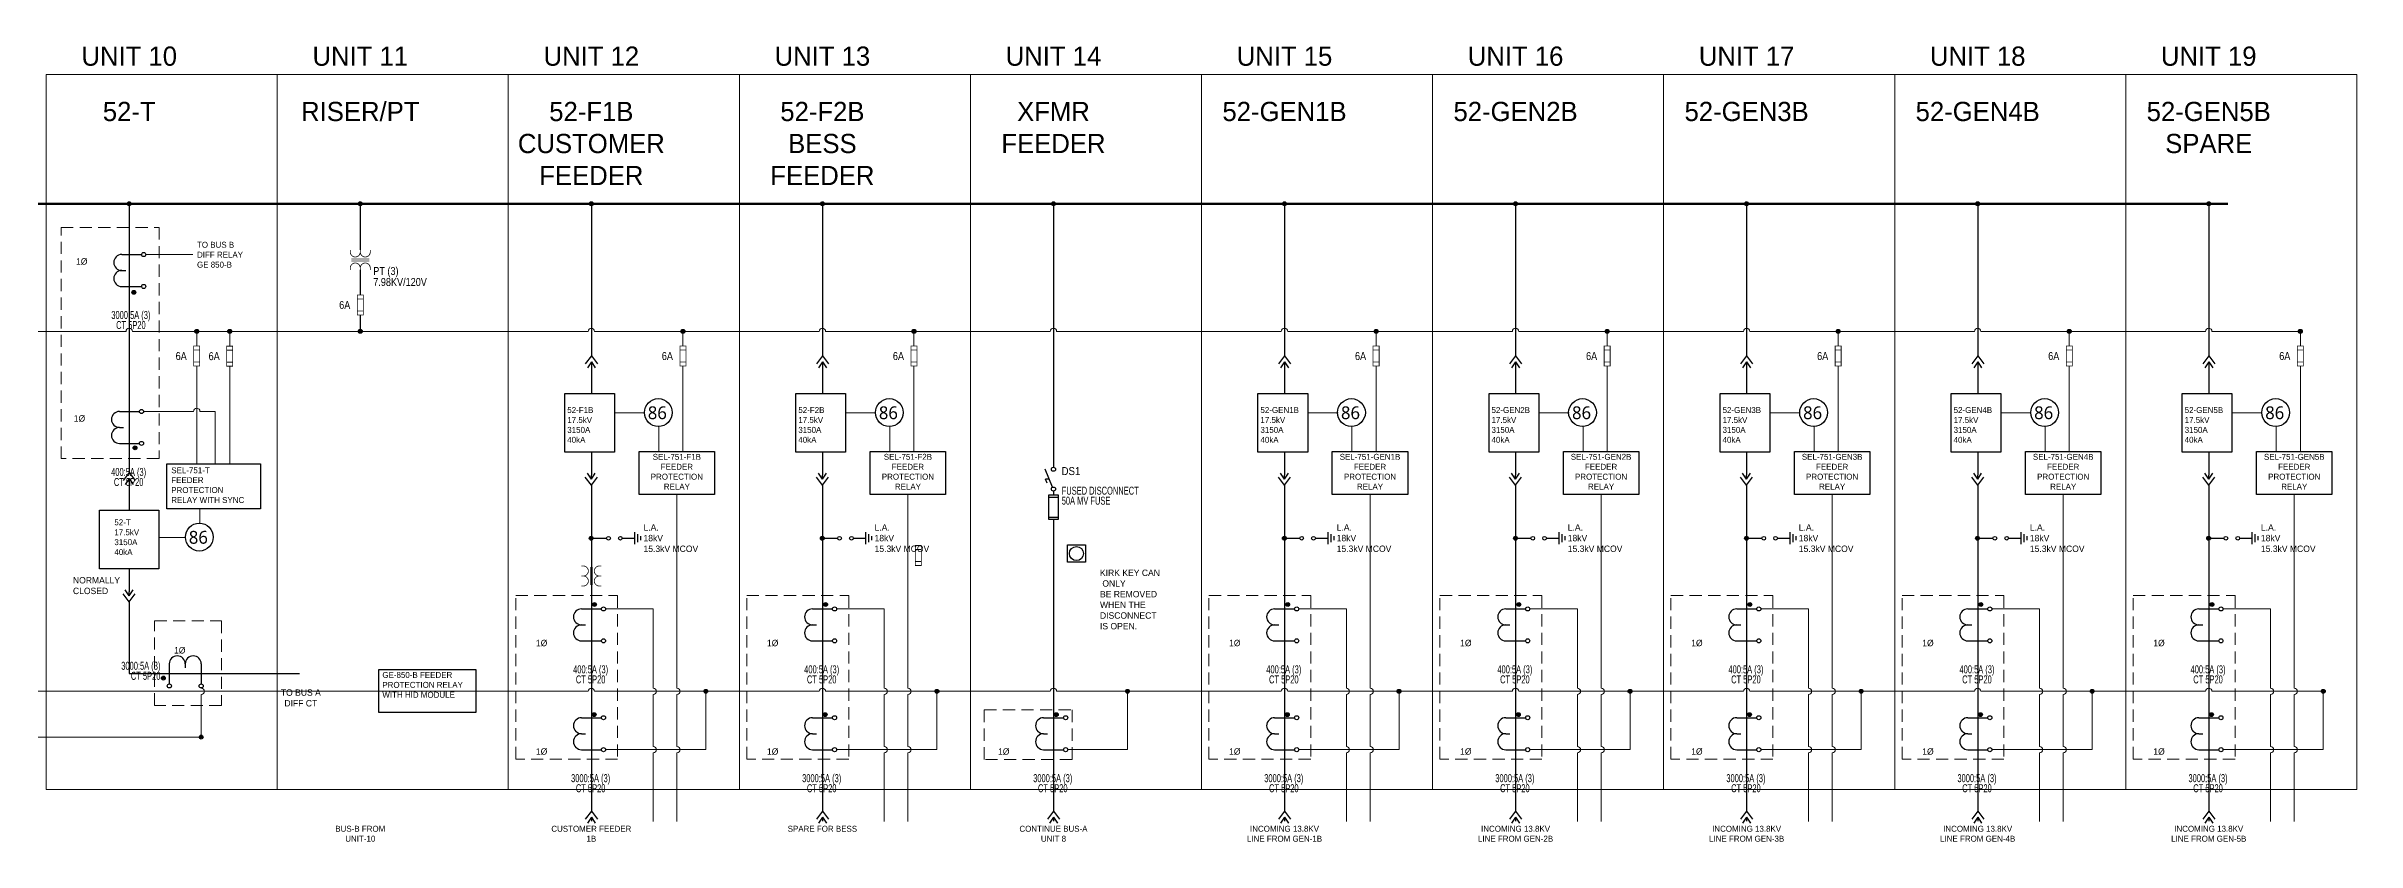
# Model space of a CAD drawing. Header units: metres. Extents: x 0.1 to 68.7, y 3.5 to 21.
# Drawn here: x 32.62 to 68.72, y 8.62 to 21.04 of the extents above; entities that cross this region are included whole.
import ezdxf
from ezdxf.enums import TextEntityAlignment as Align

# ---------------------------------------------------------------- set-up
doc = ezdxf.new("R2010")
doc.units = ezdxf.units.M
doc.header["$LTSCALE"] = 0.15
doc.linetypes.add('DASHED', pattern=[1.524, 1.27, -0.254])
for name, color, linetype, lineweight in [('SLD_BUS', 5, 'Continuous', 50), ('SLD_CONTROL', 7, 'Continuous', 13), ('SLD_CUBICLE', 8, 'Continuous', 13), ('SLD_SYMS', 7, 'Continuous', 25), ('SLD_TEXT', 7, 'Continuous', 13), ('SLD_WIRE', 7, 'Continuous', 25)]:
    doc.layers.add(name, color=color, linetype=linetype, lineweight=lineweight)
doc.layers.add('SYMS', color=7, linetype='Continuous')
doc.layers.add('WIRES', color=7, linetype='Continuous')
doc.styles.add('OpenSans', font='OpenSans-Regular.ttf')
doc.styles.add('WD', font='txt')

# ---------------------------------------------------------------- blocks, each defined once
blk = doc.blocks.new('WDDOT')
for radius in [0.03, 0.0187, 0.00929]:
    blk.add_circle((0, 0), radius)
blk = doc.blocks.new('VXF1CT')
for p, q in [((-0.344, 0.25), (-0.032, 0.25)), ((-0.344, 0), (-0.281, 0)), ((-0.344, -0.25), (-0.032, -0.25))]:
    blk.add_line(p, q)
for centre in [(0, 0.249), (0, -0.249)]:
    blk.add_circle(centre, 0.0322)
for centre in [(-0.344, 0.125), (-0.344, -0.125)]:
    blk.add_arc(centre, 0.125, 90, 270)
at = {"linetype": 'Continuous', "style": 'WD', "flags": 8}
for tag, p in [('TERM02', (-0.045, 0.267)), ('TERM01', (-0.055, -0.231))]:
    blk.add_attdef(tag, text='', height=0.125, dxfattribs=at).set_placement(p, align=Align.RIGHT)
at = {"style": 'WD'}
blk.add_attdef('TYPE', text='', height=0.125, dxfattribs=at).set_placement((-0.047, -0.047), align=Align.CENTER)
at = {"linetype": 'Continuous', "style": 'WD', "flags": 9}
for tag, p in [('ASSYCODE', (-0.171, 0.119)), ('MFG', (-0.173, 0.143)), ('CAT', (-0.171, 0.162))]:
    blk.add_attdef(tag, text='', height=0.01, dxfattribs=at).set_placement(p, align=Align.CENTER)
at = {"style": 'WD'}
for tag, p, height, flags in [('FAMILY', (-0.196, 0.191), 0.01, 9), ('X2TERM02', (0, 0.281), 0.0125, 1), ('X1TERM02', (0.032, 0.249), 0.0125, 1), ('X8TERM01', (0, -0.283), 0.0125, 1), ('X1TERM01', (0.032, -0.251), 0.0125, 1)]:
    blk.add_attdef(tag, p, '', height=height, dxfattribs=dict(at, flags=flags))
blk.add_attdef('TAG1', (0.281, 0.031), '', height=0.125, dxfattribs=at)
at = {"style": 'WD', "width": 0.7}
blk.add_attdef('RATING1', (0.281, -0.125), '', height=0.125, dxfattribs=at)
for tag, p in [('INST', (-0.227, -0.422)), ('DESC1', (-0.201, -0.757)), ('LOC', (-0.201, -0.601)), ('DESC2', (-0.201, -0.914))]:
    blk.add_attdef(tag, text='', height=0.125, dxfattribs=at).set_placement(p, align=Align.CENTER)
blk = doc.blocks.new('VFU1_1-')
at = {"const_width": 0.0125}
blk.add_lwpolyline([(-0.047, 0.156), (-0.047, -0.156), (0.047, -0.156), (0.047, 0.156)], close=True, dxfattribs=at)
for points in [[(-0.047, 0.094), (0.047, 0.094)], [(-0.047, -0.094), (0.047, -0.094)]]:
    blk.add_lwpolyline(points, dxfattribs=at)
at = {"style": 'WD', "width": 0.85}
for tag, p in [('INST', (0.125, 0.281)), ('TAG1', (0.127, -0.061)), ('LOC', (0.125, 0.109)), ('DESC1', (0.125, -0.234)), ('DESC2', (0.125, -0.406)), ('DESC3', (0.125, -0.578))]:
    blk.add_attdef(tag, p, '', height=0.125, dxfattribs=at)
blk.add_attdef('RATING1', text='', height=0.125, dxfattribs=at).set_placement((-0.156, -0.062), align=Align.RIGHT)
at = {"linetype": 'Continuous', "style": 'WD', "width": 0.85, "flags": 8}
blk.add_attdef('TERM01', text='', height=0.125, dxfattribs=at).set_placement((-0.055, 0.175), align=Align.RIGHT)
at = {"color": 7, "style": 'WD'}
for tag, p in [('X4LINK', (-0.125, 0)), ('X1LINK', (0.125, 0))]:
    blk.add_attdef(tag, p, '', height=0.01, dxfattribs=at)
at = {"color": 7, "style": 'WD', "flags": 1}
for tag, p in [('X2TERM01', (0, 0.156)), ('X8TERM02', (0, -0.156))]:
    blk.add_attdef(tag, p, '', height=0.0125, dxfattribs=at)
at = {"linetype": 'Continuous', "style": 'WD', "width": 0.85, "flags": 8}
blk.add_attdef('TERM02', text='', height=0.125, dxfattribs=at).set_placement((-0.041, -0.182), align=Align.TOP_RIGHT)
at = {"style": 'WD', "flags": 9}
for tag, p in [('WDBLKNAM', (-0.129, -0.169)), ('FAMILY', (-0.142, -0.036)), ('WDTYPE', (-0.129, -0.153))]:
    blk.add_attdef(tag, text='', height=0.01, dxfattribs=at).set_placement(p, align=Align.RIGHT)
at = {"linetype": 'Continuous', "style": 'WD', "flags": 9}
blk.add_attdef('ASSYCODE', text='', height=0.01, dxfattribs=at).set_placement((-0.153, -0.106), align=Align.CENTER)
for tag, p in [('MFG', (-0.142, -0.088)), ('CAT', (-0.142, -0.073))]:
    blk.add_attdef(tag, text='', height=0.01, dxfattribs=at).set_placement(p, align=Align.RIGHT)
blk = doc.blocks.new('VCN1PJ')
for p, q in [((0, 0.062), (-0.094, -0.062)), ((0, 0.062), (0.094, -0.062)), ((0, -0.031), (-0.062, -0.125)), ((0, -0.031), (0.062, -0.125)), ((0, -0.031), (0, -0.094))]:
    blk.add_line(p, q)
at = {"style": 'WD', "width": 0.7}
for tag, p in [('LOC', (-0.062, 0.68)), ('INST', (0.229, 0.85)), ('DESC1', (-0.062, 0.511)), ('DESC2', (-0.062, 0.354))]:
    blk.add_attdef(tag, text='', height=0.125, dxfattribs=at).set_placement(p, align=Align.RIGHT)
at = {"style": 'WD'}
blk.add_attdef('TAG1', text='', height=0.125, dxfattribs=at).set_placement((-0.062, 0.094), align=Align.RIGHT)
for tag, p, height, flags in [('WDBLKNAM', (-0.132, 0.045), 0.01, 9), ('FAMILY', (-0.132, 0.064), 0.01, 9), ('X2TERM02', (0, 0.062), 0.0125, 1), ('X2TERMDESC02', (0.026, 0.042), 0.01, 1), ('X8TERM01', (0, -0.094), 0.0125, 1), ('X8TERMDESC01', (0.013, -0.115), 0.01, 1)]:
    blk.add_attdef(tag, p, '', height=height, dxfattribs=dict(at, flags=flags))
at = {"linetype": 'Continuous', "style": 'WD', "flags": 9}
for tag, p in [('MFG', (-0.109, 0)), ('CAT', (-0.107, 0.019)), ('ASSYCODE', (-0.109, -0.014))]:
    blk.add_attdef(tag, text='', height=0.01, dxfattribs=at).set_placement(p, align=Align.CENTER)
at = {"linetype": 'Continuous', "style": 'WD', "flags": 8}
blk.add_attdef('TERM02', (0.047, 0.062), '', height=0.125, dxfattribs=at)
at = {"style": 'WD'}
for tag, p in [('X4LINK', (-0.125, -0.062)), ('X1LINK', (0.125, -0.062))]:
    blk.add_attdef(tag, p, '', height=0.01, dxfattribs=at)
at = {"linetype": 'Continuous', "style": 'WD', "flags": 8}
blk.add_attdef('TERM01', text='', height=0.125, dxfattribs=at).set_placement((0.047, -0.156), align=Align.TOP_LEFT)
blk = doc.blocks.new('DEVICE_BUBBLE')
blk.add_circle((-0.008, 0.004), 0.217)
at = {"style": 'OpenSans'}
blk.add_attdef('DB', (-0.172, -0.099), '', height=0.2, dxfattribs=at)
blk = doc.blocks.new('HXF1CT')
for p, q in [((-0.25, 0.344), (-0.25, 0.032)), ((0, 0.344), (0, 0.281)), ((0.25, 0.344), (0.25, 0.032))]:
    blk.add_line(p, q)
for centre in [(-0.249, 0), (0.249, 0)]:
    blk.add_circle(centre, 0.0322)
for centre in [(-0.125, 0.344), (0.125, 0.344)]:
    blk.add_arc(centre, 0.125, 0, 180)
at = {"style": 'WD', "width": 0.7}
for tag, p in [('DESC1', (-0.388, 0.252)), ('INST', (-0.388, 0.577)), ('LOC', (-0.388, 0.408)), ('DESC2', (-0.388, 0.095))]:
    blk.add_attdef(tag, text='', height=0.125, dxfattribs=at).set_placement(p, align=Align.RIGHT)
at = {"style": 'WD'}
for tag, p, height, flags in [('X4TERM01', (-0.281, 0), 0.0125, 1), ('X1TERM02', (0.281, 0), 0.0125, 1), ('FAMILY', (0.304, 0.191), 0.01, 9), ('X8TERM01', (-0.249, -0.032), 0.0125, 1), ('X8TERM02', (0.249, -0.032), 0.0125, 1)]:
    blk.add_attdef(tag, p, '', height=height, dxfattribs=dict(at, flags=flags))
blk.add_attdef('TYPE', text='', height=0.125, dxfattribs=at).set_placement((0, 0.125), align=Align.CENTER)
at = {"linetype": 'Continuous', "style": 'WD', "flags": 9}
for tag, p in [('ASSYCODE', (0.328, 0.125)), ('MFG', (0.327, 0.143)), ('CAT', (0.329, 0.162))]:
    blk.add_attdef(tag, text='', height=0.01, dxfattribs=at).set_placement(p, align=Align.CENTER)
at = {"style": 'WD'}
blk.add_attdef('TAG1', (0.368, 0.188), '', height=0.125, dxfattribs=at)
at = {"style": 'WD', "width": 0.7}
blk.add_attdef('RATING1', (0.368, 0.031), '', height=0.125, dxfattribs=at)
at = {"linetype": 'Continuous', "style": 'WD', "flags": 8}
for tag, p in [('TERM01', (-0.188, -0.031)), ('TERM02', (0.328, -0.031))]:
    blk.add_attdef(tag, text='', height=0.125, dxfattribs=at).set_placement(p, align=Align.TOP_LEFT)
blk = doc.blocks.new('VXF1T1_1-')
at = {"const_width": 0.0125}
for points in [[(-0.156, 0.156), (-0.156, 0.125)], [(-0.141, 0.016), (0.141, 0.016)], [(0, 0.156), (0, 0.125)], [(0.156, 0.156), (0.156, 0.125)], [(-0.156, -0.156), (-0.156, -0.125)], [(-0.141, -0.016), (0.141, -0.016)], [(0, -0.156), (0, -0.125)], [(0.156, -0.156), (0.156, -0.125)]]:
    blk.add_lwpolyline(points, dxfattribs=at)
for points in [[(-0.156, 0.125, 1.000009), (0, 0.125)], [(0, 0.125, 1.000009), (0.156, 0.125)], [(0, -0.125, 1.000009), (-0.156, -0.125)], [(0.156, -0.125, 1.000009), (0, -0.125)]]:
    blk.add_lwpolyline(points, format="xyb", dxfattribs=at)
at = {"linetype": 'Continuous', "style": 'WD', "width": 0.85, "flags": 8}
blk.add_attdef('TERM01', text='', height=0.125, dxfattribs=at).set_placement((-0.055, 0.238), align=Align.RIGHT)
at = {"style": 'WD', "width": 0.85}
for tag, p in [('INST', (0.203, 0.281)), ('TAG1', (0.205, -0.061)), ('LOC', (0.203, 0.109)), ('DESC1', (0.203, -0.234)), ('DESC2', (0.203, -0.406)), ('DESC3', (0.203, -0.578))]:
    blk.add_attdef(tag, p, '', height=0.125, dxfattribs=at)
for tag, p in [('RATING1', (-0.281, 0.031)), ('RATING2', (-0.281, -0.141))]:
    blk.add_attdef(tag, text='', height=0.125, dxfattribs=at).set_placement(p, align=Align.RIGHT)
at = {"color": 7, "style": 'WD', "flags": 1}
for tag, p in [('X2TERM01', (0, 0.156)), ('X8TERM02', (0, -0.156))]:
    blk.add_attdef(tag, p, '', height=0.0125, dxfattribs=at)
at = {"linetype": 'Continuous', "style": 'WD', "width": 0.85, "flags": 8}
blk.add_attdef('TERM02', text='', height=0.125, dxfattribs=at).set_placement((-0.041, -0.213), align=Align.TOP_RIGHT)
at = {"style": 'WD', "flags": 9}
for tag, p in [('WDBLKNAM', (-0.191, -0.153)), ('FAMILY', (-0.205, -0.021)), ('WDTYPE', (-0.191, -0.138))]:
    blk.add_attdef(tag, text='', height=0.01, dxfattribs=at).set_placement(p, align=Align.RIGHT)
at = {"linetype": 'Continuous', "style": 'WD', "flags": 9}
blk.add_attdef('ASSYCODE', text='', height=0.01, dxfattribs=at).set_placement((-0.216, -0.091), align=Align.CENTER)
for tag, p in [('MFG', (-0.205, -0.073)), ('CAT', (-0.205, -0.058))]:
    blk.add_attdef(tag, text='', height=0.01, dxfattribs=at).set_placement(p, align=Align.RIGHT)
blk = doc.blocks.new('HGND2')
for p, q in [((0, 0.09375), (0, -0.09375)), ((0.046875, 0.0625), (0.046875, -0.0625)), ((0.09375, 0.03125), (0.09375, -0.03125))]:
    blk.add_line(p, q)
at = {"style": 'WD', "flags": 1}
blk.add_attdef('X4TERM01', (0, 0), '', height=0.01, dxfattribs=at)
blk = doc.blocks.new('ARRESTER')
at = {"color": 7, "ltscale": 0.2}
for centre in [(0.27, 0), (0.455, 0)]:
    blk.add_circle(centre, 0.0289, dxfattribs=at)
at = {"layer": 'WIRES', "color": 7, "ltscale": 0.2}
for p, q in [((0, 0), (0.241, 0)), ((0.484, 0), (0.677, 0))]:
    blk.add_line(p, q, dxfattribs=at)
at = {"layer": 'SYMS', "color": 7, "ltscale": 0.2}
for name, p in [('WDDOT', (0, 0)), ('HGND2', (0.677, 0))]:
    blk.add_blockref(name, p, dxfattribs=at)
at = {"color": 7, "ltscale": 0.2, "insert": (0.817, 0.22), "char_height": 0.1, "attachment_point": 1, "style": 'WD'}
blk.add_mtext('L.A.\\P18kV\\P15.3kV MCOV', dxfattribs=at)
blk = doc.blocks.new('HXF1T1_1-')
for points in [[(-0.156, 0, 0.0125, 0.0125, 0), (-0.126, 0, 0.0125, 0.0125, 1.005682), (-0.125, 0.156, 0, 0, 0)], [(0.156, 0, 0.0125, 0.0125, 0), (0.124, 0, 0.0125, 0.0125, 0.994377), (0.125, -0.156, 0, 0, 0)]]:
    blk.add_lwpolyline(points, format="xyseb")
at = {"const_width": 0.0125}
for points in [[(-0.156, 0.156), (-0.125, 0.156)], [(-0.016, -0.141), (-0.016, 0.141)], [(0.016, -0.141), (0.016, 0.141)], [(0.156, 0.156), (0.125, 0.156)], [(-0.156, -0.156), (-0.125, -0.156)], [(0.156, -0.156), (0.125, -0.156)]]:
    blk.add_lwpolyline(points, dxfattribs=at)
for points in [[(-0.125, -0.156, 1.000009), (-0.125, 0)], [(0.125, 0.156, 1.000009), (0.125, 0)]]:
    blk.add_lwpolyline(points, format="xyb", dxfattribs=at)
at = {"style": 'WD', "width": 0.85}
for tag, p in [('TAG1', (-0.01, 0.25)), ('INST', (-0.012, 0.592)), ('LOC', (-0.012, 0.42)), ('RATING1', (-0.01, -0.344)), ('RATING2', (-0.01, -0.516)), ('DESC1', (-0.01, -0.687)), ('DESC2', (-0.01, -0.859)), ('DESC3', (-0.01, -1.031))]:
    blk.add_attdef(tag, text='', height=0.125, dxfattribs=at).set_placement(p, align=Align.CENTER)
at = {"style": 'WD', "flags": 9}
blk.add_attdef('WDTYPE', text='', height=0.01, dxfattribs=at).set_placement((-0.221, 0.075), align=Align.RIGHT)
at = {"color": 7, "style": 'WD', "flags": 1}
for tag, p in [('X4TERM01', (-0.156, 0)), ('X1TERM02', (0.156, 0))]:
    blk.add_attdef(tag, p, '', height=0.0125, dxfattribs=at)
at = {"style": 'WD'}
for tag, p in [('X2LINK', (0, 0.156)), ('X8LINK', (0, -0.172))]:
    blk.add_attdef(tag, p, '', height=0.01, dxfattribs=at)
at = {"linetype": 'Continuous', "style": 'WD', "flags": 9}
for tag, p in [('ASSYCODE', (0.219, 0.062)), ('MFG', (0.228, 0.089)), ('CAT', (0.23, 0.108))]:
    blk.add_attdef(tag, text='', height=0.01, dxfattribs=at).set_placement(p, align=Align.CENTER)
at = {"style": 'WD', "flags": 9}
for tag, p in [('FAMILY', (0.206, 0.131)), ('CONTACT', (0.206, 0.04))]:
    blk.add_attdef(tag, p, '', height=0.01, dxfattribs=at)
at = {"linetype": 'Continuous', "style": 'WD', "flags": 8}
blk.add_attdef('TERM01', text='', height=0.125, dxfattribs=at).set_placement((-0.229, -0.031), align=Align.TOP_RIGHT)
blk.add_attdef('TERM02', text='', height=0.125, dxfattribs=at).set_placement((0.208, -0.031), align=Align.TOP_LEFT)
blk = doc.blocks.new('VDS11F')
for p, q in [((-0.013, -0.126), (-0.13, 0.156)), ((-0.065, 0), (-0.125, 0)), ((-0.099, -0.062), (-0.125, 0)), ((0.078, -0.25), (-0.078, -0.25)), ((-0.078, -0.25), (-0.078, -0.625)), ((-0.078, -0.281), (0.078, -0.281)), ((0, -0.188), (0, -0.25)), ((0.078, -0.625), (0.078, -0.25)), ((-0.078, -0.594), (0.078, -0.594)), ((-0.078, -0.625), (0.078, -0.625))]:
    blk.add_line(p, q)
for centre in [(0, 0.155), (0, -0.155)]:
    blk.add_circle(centre, 0.0322)
at = {"style": 'WD'}
for tag, p, width in [('INST', (0.127, 0.39), 0.7), ('TAG1', (0.127, 0.064), 0.9), ('XREF', (0.129, -0.09), 0.7), ('LOC', (0.127, 0.221), 0.7), ('DESC1', (0.129, -0.242), 0.7), ('DESC2', (0.129, -0.398), 0.7)]:
    blk.add_attdef(tag, p, '', height=0.125, dxfattribs=dict(at, width=width))
at = {"linetype": 'Continuous', "style": 'WD'}
for tag, height, flags, p in [('TERM01', 0.125, 8, (-0.055, 0.207)), ('MFG', 0.01, 9, (-0.08, -0.088)), ('CAT', 0.01, 9, (-0.08, -0.073))]:
    blk.add_attdef(tag, text='', height=height, dxfattribs=dict(at, flags=flags)).set_placement(p, align=Align.RIGHT)
at = {"style": 'WD', "width": 0.7}
blk.add_attdef('RATING1', text='', height=0.125, dxfattribs=at).set_placement((-0.156, 0.031), align=Align.RIGHT)
at = {"color": 7, "style": 'WD'}
for tag, p in [('X4LINK', (-0.203, 0)), ('X1LINK', (0, 0))]:
    blk.add_attdef(tag, p, '', height=0.01, dxfattribs=at)
at = {"color": 7, "style": 'WD', "flags": 1}
for tag, p in [('X2TERM01', (0, 0.188)), ('X8TERM02', (0, -0.625))]:
    blk.add_attdef(tag, p, '', height=0.0125, dxfattribs=at)
at = {"linetype": 'Continuous', "style": 'WD', "flags": 9}
blk.add_attdef('ASSYCODE', text='', height=0.01, dxfattribs=at).set_placement((-0.095, -0.108), align=Align.CENTER)
at = {"style": 'WD', "flags": 9}
for tag, p in [('CONTACT', (-0.066, -0.131)), ('FAMILY', (-0.08, -0.036))]:
    blk.add_attdef(tag, text='', height=0.01, dxfattribs=at).set_placement(p, align=Align.RIGHT)
at = {"style": 'WD', "width": 0.7}
blk.add_attdef('RATING2', text='', height=0.125, rotation=90, dxfattribs=at).set_placement((0, -0.438), align=Align.MIDDLE)
at = {"linetype": 'Continuous', "style": 'WD', "flags": 8}
blk.add_attdef('TERM02', text='', height=0.125, dxfattribs=at).set_placement((-0.041, -0.651), align=Align.TOP_RIGHT)

msp = doc.modelspace()

# ---------------------------------------------------------------- linework, layer by layer
at = {"layer": 'SLD_BUS'}
msp.add_line((1.13, 18.583), (66.71, 18.583), dxfattribs=at)
at = {"layer": 'SLD_CONTROL'}
for p, q in [((34.179, 17.789), (34.915, 17.789)), ((26.75, 16.59), (33.87, 16.59)), ((33.97, 16.59), (41.09, 16.59)), ((34.975, 16.36), (34.975, 16.59)), ((35.49, 16.36), (35.49, 16.59)), ((41.19, 16.59), (44.7, 16.59)), ((42.571, 16.36), (42.571, 16.59)), ((44.8, 16.59), (48.31, 16.59)), ((46.181, 16.36), (46.181, 16.59)), ((48.41, 16.59), (51.92, 16.59)), ((52.02, 16.59), (55.53, 16.59)), ((53.401, 16.36), (53.401, 16.59)), ((55.63, 16.59), (59.14, 16.59)), ((57.011, 16.36), (57.011, 16.59)), ((59.24, 16.59), (62.75, 16.59)), ((60.621, 16.36), (60.621, 16.59)), ((62.85, 16.59), (66.36, 16.59)), ((64.231, 16.36), (64.231, 16.59)), ((66.46, 16.59), (67.841, 16.59)), ((67.841, 16.36), (67.841, 16.59)), ((34.975, 14.523), (34.975, 16.048)), ((35.49, 14.523), (35.49, 16.048)), ((42.571, 14.715), (42.571, 16.048)), ((46.181, 14.715), (46.181, 16.048)), ((53.401, 14.715), (53.401, 16.048)), ((57.011, 14.715), (57.011, 16.048)), ((60.621, 14.715), (60.621, 16.048)), ((64.231, 14.715), (64.231, 16.048)), ((67.841, 14.715), (67.841, 16.048)), ((34.144, 15.338), (34.925, 15.338)), ((35.025, 15.338), (35.261, 15.338)), ((35.261, 14.523), (35.261, 15.338)), ((41.502, 15.318), (41.977, 15.318)), ((45.112, 15.318), (45.587, 15.318)), ((52.332, 15.318), (52.807, 15.318)), ((55.942, 15.318), (56.417, 15.318)), ((59.552, 15.318), (60.027, 15.318)), ((63.162, 15.318), (63.637, 15.318)), ((66.772, 15.318), (67.247, 15.318)), ((42.194, 15.101), (42.194, 14.715)), ((45.804, 15.101), (45.804, 14.715)), ((53.024, 15.101), (53.024, 14.715)), ((56.634, 15.101), (56.634, 14.715)), ((60.244, 15.101), (60.244, 14.715)), ((63.854, 15.101), (63.854, 14.715)), ((67.464, 15.101), (67.464, 14.715)), ((35.023, 13.59), (35.023, 13.821)), ((42.477, 11.02), (42.477, 14.043)), ((46.087, 11.02), (46.087, 14.043)), ((53.307, 11.02), (53.307, 14.043)), ((56.917, 11.02), (56.917, 14.043)), ((60.527, 11.02), (60.527, 14.043)), ((64.137, 11.02), (64.137, 14.043)), ((67.747, 11.02), (67.747, 14.043)), ((34.384, 13.373), (34.806, 13.373)), ((41.364, 12.255), (42.106, 12.255)), ((42.106, 11.02), (42.106, 12.255)), ((44.974, 12.255), (45.716, 12.255)), ((45.716, 11.02), (45.716, 12.255)), ((52.194, 12.255), (52.936, 12.255)), ((52.936, 11.02), (52.936, 12.255)), ((55.804, 12.255), (56.546, 12.255)), ((56.546, 11.02), (56.546, 12.255)), ((59.414, 12.255), (60.156, 12.255)), ((60.156, 11.02), (60.156, 12.255)), ((63.024, 12.255), (63.766, 12.255)), ((63.766, 11.02), (63.766, 12.255)), ((66.634, 12.255), (67.376, 12.255)), ((67.376, 11.02), (67.376, 12.255)), ((26.75, 10.97), (41.09, 10.97)), ((35.044, 11.02), (35.044, 11.021)), ((35.044, 10.255), (35.044, 10.92)), ((37.82, 10.97), (37.417, 10.97)), ((41.19, 10.97), (44.7, 10.97)), ((42.106, 10.109), (42.106, 10.92)), ((42.477, 10.109), (42.477, 10.92)), ((42.929, 10.059), (42.929, 10.97)), ((44.8, 10.97), (48.31, 10.97)), ((45.716, 10.109), (45.716, 10.92)), ((46.087, 10.109), (46.087, 10.92)), ((46.539, 10.059), (46.539, 10.97)), ((48.41, 10.97), (51.92, 10.97)), ((49.517, 10.059), (49.517, 10.97)), ((52.02, 10.97), (55.53, 10.97)), ((52.936, 10.109), (52.936, 10.92)), ((53.307, 10.109), (53.307, 10.92)), ((53.759, 10.059), (53.759, 10.97)), ((55.63, 10.97), (59.14, 10.97)), ((56.546, 10.109), (56.546, 10.92)), ((56.917, 10.109), (56.917, 10.92)), ((57.369, 10.059), (57.369, 10.97)), ((59.24, 10.97), (62.75, 10.97)), ((60.156, 10.109), (60.156, 10.92)), ((60.527, 10.109), (60.527, 10.92)), ((60.979, 10.059), (60.979, 10.97)), ((62.85, 10.97), (66.36, 10.97)), ((63.766, 10.109), (63.766, 10.92)), ((64.137, 10.109), (64.137, 10.92)), ((64.589, 10.059), (64.589, 10.97)), ((66.46, 10.97), (68.199, 10.97)), ((67.376, 10.109), (67.376, 10.92)), ((67.747, 10.109), (67.747, 10.92)), ((68.199, 10.059), (68.199, 10.97)), ((30.167, 10.255), (35.044, 10.255)), ((41.364, 10.059), (42.929, 10.059)), ((42.106, 8.936), (42.106, 10.009)), ((42.477, 8.936), (42.477, 10.009)), ((44.974, 10.059), (46.539, 10.059)), ((45.716, 8.936), (45.716, 10.009)), ((46.087, 8.936), (46.087, 10.009)), ((48.59, 10.059), (49.517, 10.059)), ((52.194, 10.059), (53.759, 10.059)), ((52.936, 8.936), (52.936, 10.009)), ((53.307, 8.936), (53.307, 10.009)), ((55.804, 10.059), (57.369, 10.059)), ((56.546, 8.936), (56.546, 10.009)), ((56.917, 8.936), (56.917, 10.009)), ((59.414, 10.059), (60.979, 10.059)), ((60.156, 8.936), (60.156, 10.009)), ((60.527, 8.936), (60.527, 10.009)), ((63.024, 10.059), (64.589, 10.059)), ((63.766, 8.936), (63.766, 10.009)), ((64.137, 8.936), (64.137, 10.009)), ((66.634, 10.059), (68.199, 10.059)), ((67.376, 8.936), (67.376, 10.009)), ((67.747, 8.936), (67.747, 10.009))]:
    msp.add_line(p, q, dxfattribs=at)
for centre, start, end in [((33.92, 16.59), 0, 180), ((41.14, 16.59), 0, 180), ((44.75, 16.59), 0, 180), ((48.36, 16.59), 0, 180), ((51.97, 16.59), 0, 180), ((55.58, 16.59), 0, 180), ((59.19, 16.59), 0, 180), ((62.8, 16.59), 0, 180), ((66.41, 16.59), 0, 180), ((34.975, 15.338), 0, 180), ((35.044, 10.97), 270, 90), ((41.14, 10.97), 0, 180), ((42.106, 10.97), 270, 90), ((42.477, 10.97), 270, 90), ((44.75, 10.97), 0, 180), ((45.716, 10.97), 270, 90), ((46.087, 10.97), 270, 90), ((48.36, 10.97), 0, 180), ((51.97, 10.97), 0, 180), ((52.936, 10.97), 270, 90), ((53.307, 10.97), 270, 90), ((55.58, 10.97), 0, 180), ((56.546, 10.97), 270, 90), ((56.917, 10.97), 270, 90), ((59.19, 10.97), 0, 180), ((60.156, 10.97), 270, 90), ((60.527, 10.97), 270, 90), ((62.8, 10.97), 0, 180), ((63.766, 10.97), 270, 90), ((64.137, 10.97), 270, 90), ((66.41, 10.97), 0, 180), ((67.376, 10.97), 270, 90), ((67.747, 10.97), 270, 90), ((42.106, 10.059), 270, 90), ((42.477, 10.059), 270, 90), ((45.716, 10.059), 270, 90), ((46.087, 10.059), 270, 90), ((52.936, 10.059), 270, 90), ((53.307, 10.059), 270, 90), ((56.546, 10.059), 270, 90), ((56.917, 10.059), 270, 90), ((60.156, 10.059), 270, 90), ((60.527, 10.059), 270, 90), ((63.766, 10.059), 270, 90), ((64.137, 10.059), 270, 90), ((67.376, 10.059), 270, 90), ((67.747, 10.059), 270, 90)]:
    msp.add_arc(centre, 0.05, start, end, dxfattribs=at)
at = {"layer": 'SLD_CUBICLE'}
for points in [[(32.623, 20.602), (36.233, 20.602), (36.233, 9.435), (32.623, 9.435)], [(36.233, 20.602), (39.843, 20.602), (39.843, 9.435), (36.233, 9.435)], [(39.843, 20.602), (43.453, 20.602), (43.453, 9.435), (39.843, 9.435)], [(43.453, 20.602), (47.063, 20.602), (47.063, 9.435), (43.453, 9.435)], [(47.063, 20.602), (50.673, 20.602), (50.673, 9.435), (47.063, 9.435)], [(50.673, 20.602), (54.283, 20.602), (54.283, 9.435), (50.673, 9.435)], [(54.283, 20.602), (57.893, 20.602), (57.893, 9.435), (54.283, 9.435)], [(57.893, 20.602), (61.503, 20.602), (61.503, 9.435), (57.893, 9.435)], [(61.503, 20.602), (65.113, 20.602), (65.113, 9.435), (61.503, 9.435)], [(65.113, 20.602), (68.723, 20.602), (68.723, 9.435), (65.113, 9.435)]]:
    msp.add_lwpolyline(points, close=True, dxfattribs=at)
at = {"layer": 'SLD_CUBICLE', "linetype": 'DASHED'}
for points in [[(32.856, 18.213), (34.387, 18.213), (34.387, 14.603), (32.856, 14.603)], [(39.958, 12.465), (41.551, 12.465), (41.551, 9.912), (39.958, 9.912)], [(43.568, 12.465), (45.161, 12.465), (45.161, 9.912), (43.568, 9.912)], [(50.788, 12.465), (52.381, 12.465), (52.381, 9.912), (50.788, 9.912)], [(54.398, 12.465), (55.991, 12.465), (55.991, 9.912), (54.398, 9.912)], [(58.008, 12.465), (59.601, 12.465), (59.601, 9.912), (58.008, 9.912)], [(61.618, 12.465), (63.211, 12.465), (63.211, 9.912), (61.618, 9.912)], [(65.228, 12.465), (66.821, 12.465), (66.821, 9.912), (65.228, 9.912)], [(34.315, 12.069), (35.361, 12.069), (35.361, 10.749), (34.315, 10.749)], [(47.279, 10.679), (48.65, 10.679), (48.65, 9.907), (47.279, 9.907)]]:
    msp.add_lwpolyline(points, close=True, dxfattribs=at)
at = {"layer": 'SLD_SYMS'}
for points in [[(40.725, 15.622), (41.502, 15.622), (41.502, 14.701), (40.725, 14.701)], [(44.335, 15.622), (45.112, 15.622), (45.112, 14.701), (44.335, 14.701)], [(51.555, 15.622), (52.332, 15.622), (52.332, 14.701), (51.555, 14.701)], [(55.165, 15.622), (55.942, 15.622), (55.942, 14.701), (55.165, 14.701)], [(58.775, 15.622), (59.552, 15.622), (59.552, 14.701), (58.775, 14.701)], [(62.385, 15.622), (63.162, 15.622), (63.162, 14.701), (62.385, 14.701)], [(65.995, 15.622), (66.772, 15.622), (66.772, 14.701), (65.995, 14.701)], [(34.509, 14.523), (35.972, 14.523), (35.972, 13.821), (34.509, 13.821)], [(41.887, 14.715), (43.065, 14.715), (43.065, 14.043), (41.887, 14.043)], [(45.497, 14.715), (46.675, 14.715), (46.675, 14.043), (45.497, 14.043)], [(52.717, 14.715), (53.895, 14.715), (53.895, 14.043), (52.717, 14.043)], [(56.327, 14.715), (57.505, 14.715), (57.505, 14.043), (56.327, 14.043)], [(59.937, 14.715), (61.115, 14.715), (61.115, 14.043), (59.937, 14.043)], [(63.547, 14.715), (64.725, 14.715), (64.725, 14.043), (63.547, 14.043)], [(67.157, 14.715), (68.335, 14.715), (68.335, 14.043), (67.157, 14.043)], [(33.456, 13.8), (34.384, 13.8), (34.384, 12.88), (33.456, 12.88)], [(48.577, 13.255), (48.861, 13.255), (48.861, 12.988), (48.577, 12.988)], [(37.82, 11.31), (39.337, 11.31), (39.337, 10.637), (37.82, 10.637)]]:
    msp.add_lwpolyline(points, close=True, dxfattribs=at)
msp.add_circle((48.719, 13.121), 0.11, dxfattribs=at)
at = {"layer": 'SLD_WIRE'}
for p, q in [((33.92, 18.583), (33.92, 14.386)), ((37.53, 18.583), (37.53, 17.861)), ((41.14, 18.583), (41.14, 16.207)), ((44.75, 18.583), (44.75, 16.207)), ((48.36, 18.583), (48.36, 14.469)), ((51.97, 18.583), (51.97, 16.207)), ((55.58, 18.583), (55.58, 16.207)), ((59.19, 18.583), (59.19, 16.207)), ((62.8, 18.583), (62.8, 16.207)), ((66.41, 18.583), (66.41, 16.207)), ((37.53, 17.548), (37.53, 17.157)), ((37.53, 16.845), (37.53, 16.59)), ((41.14, 16.051), (41.14, 15.622)), ((44.75, 16.051), (44.75, 15.622)), ((51.97, 16.051), (51.97, 15.622)), ((55.58, 16.051), (55.58, 15.622)), ((59.19, 16.051), (59.19, 15.622)), ((62.8, 16.051), (62.8, 15.622)), ((66.41, 16.051), (66.41, 15.622)), ((41.14, 14.701), (41.14, 14.346)), ((44.75, 14.701), (44.75, 14.346)), ((51.97, 14.701), (51.97, 14.346)), ((55.58, 14.701), (55.58, 14.346)), ((59.19, 14.701), (59.19, 14.346)), ((62.8, 14.701), (62.8, 14.346)), ((66.41, 14.701), (66.41, 14.346)), ((33.92, 14.229), (33.92, 13.8)), ((41.14, 14.189), (41.14, 9.097)), ((44.75, 14.189), (44.75, 9.097)), ((51.97, 14.189), (51.97, 9.097)), ((55.58, 14.189), (55.58, 9.097)), ((59.19, 14.189), (59.19, 9.097)), ((62.8, 14.189), (62.8, 9.097)), ((66.41, 14.189), (66.41, 9.097)), ((48.36, 13.657), (48.36, 9.097)), ((33.92, 12.88), (33.92, 12.524)), ((33.92, 12.368), (33.92, 11.246)), ((33.92, 11.246), (36.58, 11.246))]:
    msp.add_line(p, q, dxfattribs=at)

# ---------------------------------------------------------------- block references
at = {"layer": 'SLD_SYMS'}
for name, p in [('WDDOT', (33.92, 18.583)), ('WDDOT', (37.53, 18.583)), ('WDDOT', (41.14, 18.583)), ('WDDOT', (44.75, 18.583)), ('WDDOT', (48.36, 18.583)), ('WDDOT', (51.97, 18.583)), ('WDDOT', (55.58, 18.583)), ('WDDOT', (59.19, 18.583)), ('WDDOT', (62.8, 18.583)), ('WDDOT', (66.41, 18.583)), ('WDDOT', (33.992, 17.199)), ('WDDOT', (34.975, 16.59)), ('WDDOT', (35.49, 16.59)), ('WDDOT', (37.53, 16.59)), ('WDDOT', (42.571, 16.59)), ('WDDOT', (46.181, 16.59)), ('WDDOT', (53.401, 16.59)), ('WDDOT', (57.011, 16.59)), ('WDDOT', (60.621, 16.59)), ('WDDOT', (64.231, 16.59)), ('WDDOT', (67.841, 16.59)), ('VCN1PJ', (41.14, 16.144)), ('VCN1PJ', (44.75, 16.144)), ('VCN1PJ', (51.97, 16.144)), ('VCN1PJ', (55.58, 16.144)), ('VCN1PJ', (59.19, 16.144)), ('VCN1PJ', (62.8, 16.144)), ('VCN1PJ', (66.41, 16.144)), ('WDDOT', (34.011, 14.771)), ('VCN1PJ', (33.92, 14.323)), ('ARRESTER', (41.138, 13.359)), ('ARRESTER', (44.748, 13.359)), ('ARRESTER', (51.968, 13.359)), ('ARRESTER', (55.578, 13.359)), ('ARRESTER', (59.188, 13.359)), ('ARRESTER', (62.798, 13.359)), ('ARRESTER', (66.408, 13.359)), ('VFU1_1-', (46.25, 13.09)), ('HXF1T1_1-', (41.14, 12.77)), ('WDDOT', (41.19, 12.325)), ('WDDOT', (44.8, 12.325)), ('WDDOT', (52.02, 12.325)), ('WDDOT', (55.63, 12.325)), ('WDDOT', (59.24, 12.325)), ('WDDOT', (62.85, 12.325)), ('WDDOT', (66.46, 12.325)), ('WDDOT', (34.454, 11.176)), ('WDDOT', (42.929, 10.97)), ('WDDOT', (46.539, 10.97)), ('WDDOT', (49.517, 10.97)), ('WDDOT', (53.759, 10.97)), ('WDDOT', (57.369, 10.97)), ('WDDOT', (60.979, 10.97)), ('WDDOT', (64.589, 10.97)), ('WDDOT', (68.199, 10.97)), ('WDDOT', (41.184, 10.606)), ('WDDOT', (44.794, 10.606)), ('WDDOT', (48.404, 10.606)), ('WDDOT', (52.014, 10.606)), ('WDDOT', (55.624, 10.606)), ('WDDOT', (59.234, 10.606)), ('WDDOT', (62.844, 10.606)), ('WDDOT', (66.454, 10.606)), ('WDDOT', (35.044, 10.255)), ('VCN1PJ', (41.14, 9.034)), ('VCN1PJ', (44.75, 9.034)), ('VCN1PJ', (48.36, 9.034)), ('VCN1PJ', (51.97, 9.034)), ('VCN1PJ', (55.58, 9.034)), ('VCN1PJ', (59.19, 9.034)), ('VCN1PJ', (62.8, 9.034)), ('VCN1PJ', (66.41, 9.034))]:
    msp.add_blockref(name, p, dxfattribs=at)
ref = msp.add_blockref('VXF1CT', (34.147, 17.54), dxfattribs=at)
ref.add_attrib('DESC1', '3000:5A (3)', dxfattribs={"layer": '0', "height": 0.125, "style": 'WD', "width": 0.7}).set_placement((33.946, 16.783), align=Align.CENTER)
ref.add_attrib('DESC2', 'CT 5P20', dxfattribs={"layer": '0', "height": 0.125, "style": 'WD', "width": 0.7}).set_placement((33.946, 16.626), align=Align.CENTER)
ref = msp.add_blockref('VXF1T1_1-', (37.53, 17.704), dxfattribs=at)
ref.add_attrib('DESC2', '7.98KV/120V', (37.733, 17.298), dxfattribs={"layer": '0', "height": 0.125, "style": 'WD', "width": 0.85})
ref.add_attrib('DESC1', 'PT (3)', (37.733, 17.47), dxfattribs={"layer": '0', "height": 0.125, "style": 'WD', "width": 0.85})
ref = msp.add_blockref('VFU1_1-', (37.53, 17.001), dxfattribs=at)
ref.add_attrib('RATING1', '6A', dxfattribs={"layer": '0', "height": 0.125, "style": 'WD', "width": 0.85}).set_placement((37.374, 16.939), align=Align.RIGHT)
ref = msp.add_blockref('VFU1_1-', (34.975, 16.204), dxfattribs=at)
ref.add_attrib('RATING1', '6A', dxfattribs={"layer": '0', "height": 0.125, "style": 'WD', "width": 0.85}).set_placement((34.819, 16.142), align=Align.RIGHT)
ref = msp.add_blockref('VFU1_1-', (35.49, 16.203), dxfattribs=at)
ref.add_attrib('RATING1', '6A', dxfattribs={"layer": '0', "height": 0.125, "style": 'WD', "width": 0.85}).set_placement((35.334, 16.14), align=Align.RIGHT)
ref = msp.add_blockref('VFU1_1-', (42.571, 16.204), dxfattribs=at)
ref.add_attrib('RATING1', '6A', dxfattribs={"layer": '0', "height": 0.125, "style": 'WD', "width": 0.85}).set_placement((42.415, 16.142), align=Align.RIGHT)
ref = msp.add_blockref('VFU1_1-', (46.181, 16.204), dxfattribs=at)
ref.add_attrib('RATING1', '6A', dxfattribs={"layer": '0', "height": 0.125, "style": 'WD', "width": 0.85}).set_placement((46.025, 16.142), align=Align.RIGHT)
ref = msp.add_blockref('VFU1_1-', (53.401, 16.204), dxfattribs=at)
ref.add_attrib('RATING1', '6A', dxfattribs={"layer": '0', "height": 0.125, "style": 'WD', "width": 0.85}).set_placement((53.245, 16.142), align=Align.RIGHT)
ref = msp.add_blockref('VFU1_1-', (57.011, 16.204), dxfattribs=at)
ref.add_attrib('RATING1', '6A', dxfattribs={"layer": '0', "height": 0.125, "style": 'WD', "width": 0.85}).set_placement((56.855, 16.142), align=Align.RIGHT)
ref = msp.add_blockref('VFU1_1-', (60.621, 16.204), dxfattribs=at)
ref.add_attrib('RATING1', '6A', dxfattribs={"layer": '0', "height": 0.125, "style": 'WD', "width": 0.85}).set_placement((60.465, 16.142), align=Align.RIGHT)
ref = msp.add_blockref('VFU1_1-', (64.231, 16.204), dxfattribs=at)
ref.add_attrib('RATING1', '6A', dxfattribs={"layer": '0', "height": 0.125, "style": 'WD', "width": 0.85}).set_placement((64.075, 16.142), align=Align.RIGHT)
ref = msp.add_blockref('VFU1_1-', (67.841, 16.204), dxfattribs=at)
ref.add_attrib('RATING1', '6A', dxfattribs={"layer": '0', "height": 0.125, "style": 'WD', "width": 0.85}).set_placement((67.685, 16.142), align=Align.RIGHT)
for name, p, values in [('DEVICE_BUBBLE', (42.194, 15.318), {'DB': '86'}), ('DEVICE_BUBBLE', (45.804, 15.318), {'DB': '86'}), ('DEVICE_BUBBLE', (53.024, 15.318), {'DB': '86'}), ('DEVICE_BUBBLE', (56.634, 15.318), {'DB': '86'}), ('DEVICE_BUBBLE', (60.244, 15.318), {'DB': '86'}), ('DEVICE_BUBBLE', (63.854, 15.318), {'DB': '86'}), ('DEVICE_BUBBLE', (67.464, 15.318), {'DB': '86'}), ('VDS11F', (48.36, 14.282), {'DESC2': '50A MV FUSE', 'DESC1': 'FUSED DISCONNECT', 'TAG1': 'DS1'}), ('DEVICE_BUBBLE', (35.023, 13.373), {'DB': '86'})]:
    msp.add_blockref(name, p, dxfattribs=at).add_auto_attribs(values)
ref = msp.add_blockref('VXF1CT', (34.112, 15.089), dxfattribs=at)
ref.add_attrib('DESC1', '400:5A (3)', dxfattribs={"layer": '0', "height": 0.125, "style": 'WD', "width": 0.7}).set_placement((33.911, 14.332), align=Align.CENTER)
ref.add_attrib('DESC2', 'CT 5P20', dxfattribs={"layer": '0', "height": 0.125, "style": 'WD', "width": 0.7}).set_placement((33.911, 14.175), align=Align.CENTER)
at = {"layer": 'SLD_SYMS', "rotation": 180}
for p in [(41.14, 14.252), (44.75, 14.252), (51.97, 14.252), (55.58, 14.252), (59.19, 14.252), (62.8, 14.252), (66.41, 14.252), (33.92, 12.43)]:
    msp.add_blockref('VCN1PJ', p, dxfattribs=at)
at = {"layer": 'SLD_SYMS'}
ref = msp.add_blockref('VXF1CT', (41.33, 12.007), dxfattribs=at)
ref.add_attrib('DESC1', '400:5A (3)', dxfattribs={"layer": '0', "height": 0.125, "style": 'WD', "width": 0.7}).set_placement((41.129, 11.25), align=Align.CENTER)
ref.add_attrib('DESC2', 'CT 5P20', dxfattribs={"layer": '0', "height": 0.125, "style": 'WD', "width": 0.7}).set_placement((41.129, 11.093), align=Align.CENTER)
ref = msp.add_blockref('VXF1CT', (44.94, 12.007), dxfattribs=at)
ref.add_attrib('DESC1', '400:5A (3)', dxfattribs={"layer": '0', "height": 0.125, "style": 'WD', "width": 0.7}).set_placement((44.739, 11.25), align=Align.CENTER)
ref.add_attrib('DESC2', 'CT 5P20', dxfattribs={"layer": '0', "height": 0.125, "style": 'WD', "width": 0.7}).set_placement((44.739, 11.093), align=Align.CENTER)
ref = msp.add_blockref('VXF1CT', (52.16, 12.007), dxfattribs=at)
ref.add_attrib('DESC1', '400:5A (3)', dxfattribs={"layer": '0', "height": 0.125, "style": 'WD', "width": 0.7}).set_placement((51.959, 11.25), align=Align.CENTER)
ref.add_attrib('DESC2', 'CT 5P20', dxfattribs={"layer": '0', "height": 0.125, "style": 'WD', "width": 0.7}).set_placement((51.959, 11.093), align=Align.CENTER)
ref = msp.add_blockref('VXF1CT', (55.77, 12.007), dxfattribs=at)
ref.add_attrib('DESC1', '400:5A (3)', dxfattribs={"layer": '0', "height": 0.125, "style": 'WD', "width": 0.7}).set_placement((55.569, 11.25), align=Align.CENTER)
ref.add_attrib('DESC2', 'CT 5P20', dxfattribs={"layer": '0', "height": 0.125, "style": 'WD', "width": 0.7}).set_placement((55.569, 11.093), align=Align.CENTER)
ref = msp.add_blockref('VXF1CT', (59.38, 12.007), dxfattribs=at)
ref.add_attrib('DESC1', '400:5A (3)', dxfattribs={"layer": '0', "height": 0.125, "style": 'WD', "width": 0.7}).set_placement((59.179, 11.25), align=Align.CENTER)
ref.add_attrib('DESC2', 'CT 5P20', dxfattribs={"layer": '0', "height": 0.125, "style": 'WD', "width": 0.7}).set_placement((59.179, 11.093), align=Align.CENTER)
ref = msp.add_blockref('VXF1CT', (62.99, 12.007), dxfattribs=at)
ref.add_attrib('DESC1', '400:5A (3)', dxfattribs={"layer": '0', "height": 0.125, "style": 'WD', "width": 0.7}).set_placement((62.789, 11.25), align=Align.CENTER)
ref.add_attrib('DESC2', 'CT 5P20', dxfattribs={"layer": '0', "height": 0.125, "style": 'WD', "width": 0.7}).set_placement((62.789, 11.093), align=Align.CENTER)
ref = msp.add_blockref('VXF1CT', (66.6, 12.007), dxfattribs=at)
ref.add_attrib('DESC1', '400:5A (3)', dxfattribs={"layer": '0', "height": 0.125, "style": 'WD', "width": 0.7}).set_placement((66.399, 11.25), align=Align.CENTER)
ref.add_attrib('DESC2', 'CT 5P20', dxfattribs={"layer": '0', "height": 0.125, "style": 'WD', "width": 0.7}).set_placement((66.399, 11.093), align=Align.CENTER)
ref = msp.add_blockref('HXF1CT', (34.795, 11.054), dxfattribs=at)
ref.add_attrib('DESC1', '3000:5A (3)', dxfattribs={"layer": '0', "height": 0.125, "style": 'WD', "width": 0.7}).set_placement((34.407, 11.306), align=Align.RIGHT)
ref.add_attrib('DESC2', 'CT 5P20', dxfattribs={"layer": '0', "height": 0.125, "style": 'WD', "width": 0.7}).set_placement((34.407, 11.149), align=Align.RIGHT)
ref = msp.add_blockref('VXF1CT', (41.33, 10.308), dxfattribs=at)
ref.add_attrib('DESC1', '3000:5A (3)', dxfattribs={"layer": '0', "height": 0.125, "style": 'WD', "width": 0.7}).set_placement((41.129, 9.551), align=Align.CENTER)
ref.add_attrib('DESC2', 'CT 5P20', dxfattribs={"layer": '0', "height": 0.125, "style": 'WD', "width": 0.7}).set_placement((41.129, 9.394), align=Align.CENTER)
ref = msp.add_blockref('VXF1CT', (44.94, 10.308), dxfattribs=at)
ref.add_attrib('DESC1', '3000:5A (3)', dxfattribs={"layer": '0', "height": 0.125, "style": 'WD', "width": 0.7}).set_placement((44.739, 9.551), align=Align.CENTER)
ref.add_attrib('DESC2', 'CT 5P20', dxfattribs={"layer": '0', "height": 0.125, "style": 'WD', "width": 0.7}).set_placement((44.739, 9.394), align=Align.CENTER)
ref = msp.add_blockref('VXF1CT', (48.55, 10.308), dxfattribs=at)
ref.add_attrib('DESC1', '3000:5A (3)', dxfattribs={"layer": '0', "height": 0.125, "style": 'WD', "width": 0.7}).set_placement((48.349, 9.551), align=Align.CENTER)
ref.add_attrib('DESC2', 'CT 5P20', dxfattribs={"layer": '0', "height": 0.125, "style": 'WD', "width": 0.7}).set_placement((48.349, 9.394), align=Align.CENTER)
ref = msp.add_blockref('VXF1CT', (52.16, 10.308), dxfattribs=at)
ref.add_attrib('DESC1', '3000:5A (3)', dxfattribs={"layer": '0', "height": 0.125, "style": 'WD', "width": 0.7}).set_placement((51.959, 9.551), align=Align.CENTER)
ref.add_attrib('DESC2', 'CT 5P20', dxfattribs={"layer": '0', "height": 0.125, "style": 'WD', "width": 0.7}).set_placement((51.959, 9.394), align=Align.CENTER)
ref = msp.add_blockref('VXF1CT', (55.77, 10.308), dxfattribs=at)
ref.add_attrib('DESC1', '3000:5A (3)', dxfattribs={"layer": '0', "height": 0.125, "style": 'WD', "width": 0.7}).set_placement((55.569, 9.551), align=Align.CENTER)
ref.add_attrib('DESC2', 'CT 5P20', dxfattribs={"layer": '0', "height": 0.125, "style": 'WD', "width": 0.7}).set_placement((55.569, 9.394), align=Align.CENTER)
ref = msp.add_blockref('VXF1CT', (59.38, 10.308), dxfattribs=at)
ref.add_attrib('DESC1', '3000:5A (3)', dxfattribs={"layer": '0', "height": 0.125, "style": 'WD', "width": 0.7}).set_placement((59.179, 9.551), align=Align.CENTER)
ref.add_attrib('DESC2', 'CT 5P20', dxfattribs={"layer": '0', "height": 0.125, "style": 'WD', "width": 0.7}).set_placement((59.179, 9.394), align=Align.CENTER)
ref = msp.add_blockref('VXF1CT', (62.99, 10.308), dxfattribs=at)
ref.add_attrib('DESC1', '3000:5A (3)', dxfattribs={"layer": '0', "height": 0.125, "style": 'WD', "width": 0.7}).set_placement((62.789, 9.551), align=Align.CENTER)
ref.add_attrib('DESC2', 'CT 5P20', dxfattribs={"layer": '0', "height": 0.125, "style": 'WD', "width": 0.7}).set_placement((62.789, 9.394), align=Align.CENTER)
ref = msp.add_blockref('VXF1CT', (66.6, 10.308), dxfattribs=at)
ref.add_attrib('DESC1', '3000:5A (3)', dxfattribs={"layer": '0', "height": 0.125, "style": 'WD', "width": 0.7}).set_placement((66.399, 9.551), align=Align.CENTER)
ref.add_attrib('DESC2', 'CT 5P20', dxfattribs={"layer": '0', "height": 0.125, "style": 'WD', "width": 0.7}).set_placement((66.399, 9.394), align=Align.CENTER)

# ---------------------------------------------------------------- texts
at = {"layer": 'SLD_TEXT'}
for s, insert, char_height, attachment_point in [('UNIT 10', (33.92, 21.037), 0.3, 2), ('UNIT 11', (37.53, 21.037), 0.3, 2), ('UNIT 12', (41.14, 21.037), 0.3, 2), ('UNIT 13', (44.75, 21.037), 0.3, 2), ('UNIT 14', (48.36, 21.037), 0.3, 2), ('UNIT 15', (51.97, 21.037), 0.3, 2), ('UNIT 16', (55.58, 21.037), 0.3, 2), ('UNIT 17', (59.19, 21.037), 0.3, 2), ('UNIT 18', (62.8, 21.037), 0.3, 2), ('UNIT 19', (66.41, 21.037), 0.3, 2), ('52-T', (33.92, 20.173), 0.3, 2), ('RISER/PT', (37.53, 20.173), 0.3, 2), ('52-F1B\\PCUSTOMER\\PFEEDER', (41.14, 20.173), 0.3, 2), ('52-F2B\\PBESS\\PFEEDER', (44.75, 20.173), 0.3, 2), ('XFMR\\PFEEDER', (48.36, 20.173), 0.3, 2), ('52-GEN1B', (51.97, 20.173), 0.3, 2), ('52-GEN2B', (55.58, 20.173), 0.3, 2), ('52-GEN3B', (59.19, 20.173), 0.3, 2), ('52-GEN4B', (62.8, 20.173), 0.3, 2), ('52-GEN5B\\PSPARE', (66.41, 20.173), 0.3, 2), ('1%%C', (33.178, 17.732), 0.1, 2), ('TO BUS B\\PDIFF RELAY\\PGE 850-B', (34.979, 17.988), 0.093, 1), ('1%%C', (33.143, 15.281), 0.1, 2), ('52-F1B\\P17.5kV\\P3150A\\P40kA', (40.764, 15.408), 0.093, 1), ('52-F2B\\P17.5kV\\P3150A\\P40kA', (44.374, 15.408), 0.093, 1), ('52-GEN1B\\P17.5kV\\P3150A\\P40kA', (51.594, 15.408), 0.093, 1), ('52-GEN2B\\P17.5kV\\P3150A\\P40kA', (55.204, 15.408), 0.093, 1), ('52-GEN3B\\P17.5kV\\P3150A\\P40kA', (58.814, 15.408), 0.093, 1), ('52-GEN4B\\P17.5kV\\P3150A\\P40kA', (62.424, 15.408), 0.093, 1), ('52-GEN5B\\P17.5kV\\P3150A\\P40kA', (66.034, 15.408), 0.093, 1), ('SEL-751-T\\PFEEDER\\PPROTECTION\\PRELAY WITH SYNC', (34.577, 14.468), 0.093, 1), ('SEL-751-F1B\\PFEEDER\\PPROTECTION\\PRELAY', (42.476, 14.677), 0.093, 2), ('SEL-751-F2B\\PFEEDER\\PPROTECTION\\PRELAY', (46.086, 14.677), 0.093, 2), ('SEL-751-GEN1B\\PFEEDER\\PPROTECTION\\PRELAY', (53.306, 14.677), 0.093, 2), ('SEL-751-GEN2B\\PFEEDER\\PPROTECTION\\PRELAY', (56.916, 14.677), 0.093, 2), ('SEL-751-GEN3B\\PFEEDER\\PPROTECTION\\PRELAY', (60.526, 14.677), 0.093, 2), ('SEL-751-GEN4B\\PFEEDER\\PPROTECTION\\PRELAY', (64.136, 14.677), 0.093, 2), ('SEL-751-GEN5B\\PFEEDER\\PPROTECTION\\PRELAY', (67.746, 14.677), 0.093, 2), ('52-T\\P17.5kV\\P3150A\\P40kA', (33.688, 13.655), 0.093, 1), ('NORMALLY\\PCLOSED', (33.041, 12.754), 0.1, 1), ('KIRK KEY CAN\\P ONLY\\PBE REMOVED \\PWHEN THE \\PDISCONNECT\\PIS OPEN.', (49.087, 12.87), 0.1, 1), ('1%%C', (34.709, 11.66), 0.1, 2), ('1%%C', (40.363, 11.774), 0.1, 2), ('1%%C', (43.973, 11.774), 0.1, 2), ('1%%C', (51.193, 11.774), 0.1, 2), ('1%%C', (54.803, 11.774), 0.1, 2), ('1%%C', (58.413, 11.774), 0.1, 2), ('1%%C', (62.023, 11.774), 0.1, 2), ('1%%C', (65.633, 11.774), 0.1, 2), ('GE-850-B FEEDER\\PPROTECTION RELAY\\PWITH HID MODULE', (37.875, 11.272), 0.093, 1), ('TO BUS A\\PDIFF CT', (36.601, 11), 0.1, 2), ('1%%C', (40.363, 10.08), 0.1, 2), ('1%%C', (43.973, 10.08), 0.1, 2), ('1%%C', (47.583, 10.08), 0.1, 2), ('1%%C', (51.193, 10.08), 0.1, 2), ('1%%C', (54.803, 10.08), 0.1, 2), ('1%%C', (58.413, 10.08), 0.1, 2), ('1%%C', (62.023, 10.08), 0.1, 2), ('1%%C', (65.633, 10.08), 0.1, 2), ('BUS-B FROM\\PUNIT-10', (37.53, 8.87), 0.093, 2), ('CUSTOMER FEEDER\\P1B', (41.14, 8.87), 0.093, 2), ('SPARE FOR BESS', (44.75, 8.87), 0.093, 2), ('CONTINUE BUS-A\\PUNIT 8', (48.36, 8.87), 0.093, 2), ('INCOMING 13.8KV\\PLINE FROM GEN-1B', (51.97, 8.87), 0.093, 2), ('INCOMING 13.8KV\\PLINE FROM GEN-2B', (55.58, 8.87), 0.093, 2), ('INCOMING 13.8KV\\PLINE FROM GEN-3B', (59.19, 8.87), 0.093, 2), ('INCOMING 13.8KV\\PLINE FROM GEN-4B', (62.8, 8.87), 0.093, 2), ('INCOMING 13.8KV\\PLINE FROM GEN-5B', (66.41, 8.87), 0.093, 2)]:
    msp.add_mtext(s, dxfattribs=dict(at, insert=insert, char_height=char_height, attachment_point=attachment_point))

doc.saveas('drawing.dxf')
